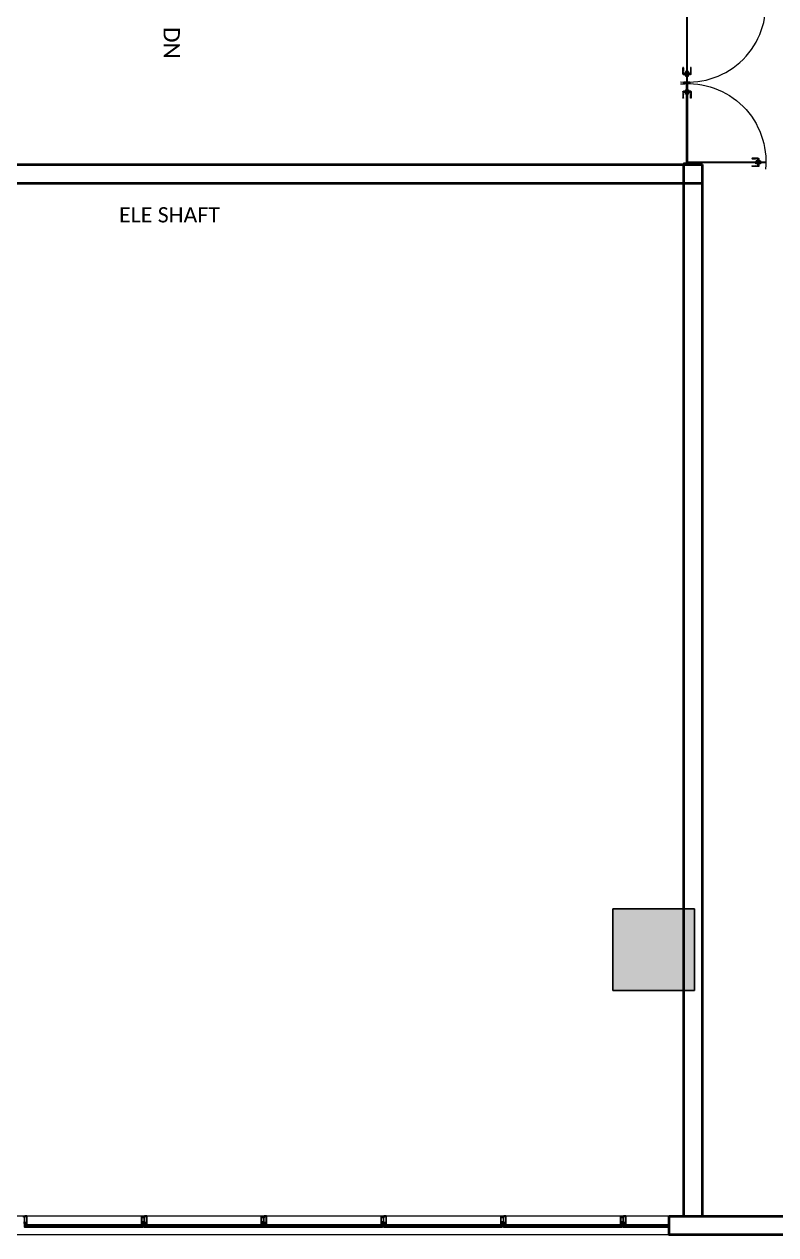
# Model space of a CAD drawing. Header units: metres. Extents: x -224 to -134.4, y 547 to 608.8.
# Drawn here: x -174.86 to -165.64, y 562.47 to 577.33 of the extents above; entities that cross this region are included whole.
import ezdxf

# ---------------------------------------------------------------- set-up
doc = ezdxf.new("R2010")
doc.units = ezdxf.units.M
doc.header["$MEASUREMENT"] = 0
doc.linetypes.add('CENTER', pattern=[50.8, 31.75, -6.35, 6.35, -6.35])
doc.linetypes.add('HIDDEN', pattern=[0.375, 0.25, -0.125])
for name, color, linetype, lineweight in [('06-11-2019 CRUX', 3, 'Continuous', 0), ('A - WALLS', 7, 'Continuous', 40), ('A-SELL', 8, 'Continuous', 0), ('CRUX- COLUMN', 6, 'Continuous', 25), ('LS - GLASS DOOR', 5, 'Continuous', 15)]:
    doc.layers.add(name, color=color, linetype=linetype, lineweight=lineweight)
for name, color, linetype in [('A - DOOR', 5, 'Continuous'), ('A -TEXT', 236, 'Continuous'), ('An Alum', 11, 'Continuous'), ('An Center Line', 1, 'CENTER'), ('An Extra', 8, 'Continuous'), ('An Glass', 5, 'Continuous'), ('GLASS', 142, 'Continuous')]:
    doc.layers.add(name, color=color, linetype=linetype)
doc.styles.get("Standard").update_dxf_attribs({"font": 'arial.ttf'})

# ---------------------------------------------------------------- blocks, each defined once
blk = doc.blocks.new('glass door')
at = {"layer": 'LS - GLASS DOOR'}
for p, q in [((-9508.54, -1712.56, 0), (-9508.54, -1715.51, 0)), ((-9508.27, -1712.29, 0), (-9507.37, -1712.29, 0)), ((-9507.31, -1712.26, 0), (-9508.24, -1712.26, 0)), ((-9507.67, -1712.84, 0), (-9507.31, -1712.84, 0)), ((-9507.63, -1712.78, 0), (-9507.37, -1712.78, 0)), ((-9507.28, -1712.14, 0), (-9507.28, -1712.95, 0)), ((-9507.28, -1712.81, 0), (-9507.28, -1712.29, 0)), ((-9507.19, -1712.1, 0), (-9507.23, -1712.1, 0)), ((-9507.23, -1713, 0), (-9507.19, -1713, 0)), ((-9507.19, -1711.57, 0), (-9507.19, -1713.61, 0)), ((-9507.19, -1713, 0), (-9507.19, -1712.1, 0)), ((-9506.71, -1711.5, 0), (-9507.11, -1711.5, 0)), ((-9507.11, -1713.69, 0), (-9506.71, -1713.69, 0)), ((-9506.21, -1708.84, 0), (-9506.71, -1708.84, 0)), ((-9506.71, -1708.84, 0), (-9506.71, -1747.84, 0)), ((-9506.71, -1713.69, 0), (-9506.71, -1711.5, 0)), ((-9506.21, -1747.84, 0), (-9506.21, -1708.84, 0)), ((-9506.21, -1713.69, 0), (-9506.21, -1711.5, 0)), ((-9506.21, -1711.5, 0), (-9505.8, -1711.5, 0)), ((-9505.8, -1713.69, 0), (-9506.21, -1713.69, 0)), ((-9505.73, -1711.57, 0), (-9505.73, -1713.61, 0)), ((-9505.73, -1713, 0), (-9505.73, -1712.1, 0)), ((-9505.73, -1712.1, 0), (-9505.68, -1712.1, 0)), ((-9505.68, -1713, 0), (-9505.73, -1713, 0)), ((-9505.64, -1712.14, 0), (-9505.64, -1712.95, 0)), ((-9505.64, -1712.81, 0), (-9505.64, -1712.29, 0)), ((-9505.61, -1712.26, 0), (-9504.68, -1712.26, 0)), ((-9505.24, -1712.84, 0), (-9505.61, -1712.84, 0)), ((-9504.65, -1712.29, 0), (-9505.55, -1712.29, 0)), ((-9505.28, -1712.78, 0), (-9505.55, -1712.78, 0)), ((-9504.38, -1712.56, 0), (-9504.38, -1715.51, 0)), ((-9508.15, -1715.51, 0), (-9508.15, -1713.96, 0)), ((-9504.77, -1715.51, 0), (-9504.77, -1713.96, 0)), ((-9467.71, -1747.34, 0), (-9506.71, -1747.34, 0)), ((-9506.71, -1747.84, 0), (-9467.71, -1747.84, 0)), ((-9471.78, -1745.51, 0), (-9474.73, -1745.51, 0)), ((-9474.73, -1745.9, 0), (-9473.18, -1745.9, 0)), ((-9474.73, -1749.28, 0), (-9473.18, -1749.28, 0)), ((-9472.91, -1746.94, 0), (-9472.91, -1747.34, 0)), ((-9472.91, -1747.34, 0), (-9470.72, -1747.34, 0)), ((-9472.91, -1747.84, 0), (-9470.72, -1747.84, 0)), ((-9472.91, -1748.25, 0), (-9472.91, -1747.84, 0)), ((-9470.79, -1746.86, 0), (-9472.83, -1746.86, 0)), ((-9470.79, -1748.32, 0), (-9472.83, -1748.32, 0)), ((-9472.22, -1746.82, 0), (-9472.22, -1746.86, 0)), ((-9472.22, -1746.86, 0), (-9471.32, -1746.86, 0)), ((-9472.22, -1748.32, 0), (-9471.32, -1748.32, 0)), ((-9472.22, -1748.37, 0), (-9472.22, -1748.32, 0)), ((-9471.36, -1746.77, 0), (-9472.17, -1746.77, 0)), ((-9471.36, -1748.41, 0), (-9472.17, -1748.41, 0)), ((-9472.06, -1746.38, 0), (-9472.06, -1746.74, 0)), ((-9472.06, -1748.81, 0), (-9472.06, -1748.44, 0)), ((-9472.03, -1746.77, 0), (-9471.51, -1746.77, 0)), ((-9472.03, -1748.41, 0), (-9471.51, -1748.41, 0)), ((-9472, -1746.42, 0), (-9472, -1746.68, 0)), ((-9472, -1748.77, 0), (-9472, -1748.5, 0)), ((-9471.51, -1745.78, 0), (-9471.51, -1746.68, 0)), ((-9471.51, -1749.4, 0), (-9471.51, -1748.5, 0)), ((-9471.48, -1746.74, 0), (-9471.48, -1745.81, 0)), ((-9471.48, -1748.44, 0), (-9471.48, -1749.37, 0)), ((-9471.32, -1746.86, 0), (-9471.32, -1746.82, 0)), ((-9471.32, -1748.32, 0), (-9471.32, -1748.37, 0)), ((-9470.72, -1747.34, 0), (-9470.72, -1746.94, 0)), ((-9470.72, -1747.84, 0), (-9470.72, -1748.25, 0)), ((-9471.78, -1749.67, 0), (-9474.73, -1749.67, 0))]:
    blk.add_line(p, q, dxfattribs=at)
at = {"layer": 'LS - GLASS DOOR', "elevation": 0}
for points in [[(-9506.71, -1746.2), (-9507.41, -1746.2), (-9507.41, -1749.2), (-9506.71, -1749.2)], [(-9467.71, -1746.2), (-9467.01, -1746.2), (-9467.01, -1749.2), (-9467.71, -1749.2)]]:
    blk.add_lwpolyline(points, close=True, dxfattribs=at)
at = {"layer": 'LS - GLASS DOOR'}
for centre, radius, start, end in [((-9505.96, -1747.09, 0), 38.25, 354.37373, 95.62627), ((-9508.24, -1712.56, 0), 0.3, 90, 180), ((-9508.27, -1712.56, 0), 0.27, 90, 180), ((-9507.63, -1713.46, 0), 0.681, 90, 216.73871), ((-9507.67, -1713.48, 0), 0.637, 90, 217.77824), ((-9508.3, -1713.96, 0), 0.15, 0, 37.77824), ((-9508.3, -1713.96, 0), 0.15, 360, 36.73871), ((-9507.37, -1712.38, 0), 0.09, 0, 90), ((-9507.37, -1712.69, 0), 0.09, 270, 0), ((-9507.31, -1712.29, 0), 0.03, 0, 90), ((-9507.31, -1712.81, 0), 0.03, 270, 360), ((-9507.23, -1712.14, 0), 0.045, 90, 180), ((-9507.23, -1712.95, 0), 0.045, 180, 270), ((-9507.11, -1711.57, 0), 0.075, 90, 180), ((-9507.11, -1713.61, 0), 0.075, 180, 270), ((-9505.8, -1711.57, 0), 0.075, 0, 90), ((-9505.8, -1713.61, 0), 0.075, 270, 0), ((-9505.68, -1712.14, 0), 0.045, 360, 90), ((-9505.68, -1712.95, 0), 0.045, 270, 0), ((-9505.61, -1712.29, 0), 0.03, 90, 180), ((-9505.55, -1712.38, 0), 0.09, 90, 180), ((-9505.55, -1712.69, 0), 0.09, 180, 270), ((-9505.61, -1712.81, 0), 0.03, 180, 270), ((-9505.28, -1713.46, 0), 0.681, 323.26129, 90), ((-9505.24, -1713.48, 0), 0.637, 322.22176, 90), ((-9504.62, -1713.96, 0), 0.15, 142.22176, 180), ((-9504.62, -1713.96, 0), 0.15, 143.26129, 180), ((-9504.68, -1712.56, 0), 0.3, 360, 90), ((-9504.65, -1712.56, 0), 0.27, 360, 90), ((-9508.34, -1715.51, 0), 0.195, 180, 0), ((-9504.57, -1715.51, 0), 0.195, 180, 360), ((-9474.73, -1745.71, 0), 0.195, 90, 270), ((-9474.73, -1749.48, 0), 0.195, 90, 270), ((-9473.18, -1745.75, 0), 0.15, 270, 307.77824), ((-9473.18, -1745.75, 0), 0.15, 270, 306.73871), ((-9473.18, -1749.43, 0), 0.15, 52.22176, 90), ((-9473.18, -1749.43, 0), 0.15, 53.26129, 90), ((-9472.7, -1746.38, 0), 0.637, 0, 127.77824), ((-9472.68, -1746.42, 0), 0.681, 0, 126.73871), ((-9472.68, -1748.77, 0), 0.681, 233.26129, 360), ((-9472.7, -1748.81, 0), 0.637, 232.22176, 360), ((-9472.83, -1746.94, 0), 0.075, 90, 180), ((-9472.83, -1748.25, 0), 0.075, 180, 270), ((-9472.17, -1746.82, 0), 0.045, 90, 180), ((-9472.17, -1748.37, 0), 0.045, 180, 270), ((-9472.03, -1746.74, 0), 0.03, 180, 270), ((-9472.03, -1748.44, 0), 0.03, 90, 180), ((-9471.91, -1746.68, 0), 0.09, 180, 270), ((-9471.91, -1748.5, 0), 0.09, 90, 180), ((-9471.78, -1745.81, 0), 0.3, 0, 90), ((-9471.78, -1745.78, 0), 0.27, 0, 90), ((-9471.78, -1749.37, 0), 0.3, 270, 360), ((-9471.78, -1749.4, 0), 0.27, 270, 360), ((-9471.6, -1746.68, 0), 0.09, 270, 0), ((-9471.6, -1748.5, 0), 0.09, 0, 90), ((-9471.51, -1746.74, 0), 0.03, 270, 0), ((-9471.51, -1748.44, 0), 0.03, 360, 90), ((-9471.36, -1746.82, 0), 0.045, 0, 90), ((-9471.36, -1748.37, 0), 0.045, 270, 360), ((-9470.79, -1746.94, 0), 0.075, 360, 90), ((-9470.79, -1748.25, 0), 0.075, 270, 0)]:
    blk.add_arc(centre, radius, start, end, dxfattribs=at)
blk = doc.blocks.new('A$C57D73779')
at = {"layer": 'CRUX- COLUMN'}
h = blk.add_hatch(color=129, dxfattribs=at)
h.dxf.hatch_style = 1
h.paths.add_polyline_path([(22.228, -26.071), (23.228, -26.071), (23.228, -25.071), (22.228, -25.071)])
blk.add_lwpolyline([(22.228, -26.071), (23.228, -26.071), (23.228, -25.071), (22.228, -25.071)], close=True, dxfattribs=at)
blk = doc.blocks.new('ffgffg')
at = {"color": 8}
for p, q in [((-193.951, 328.701), (-193.95, 328.701)), ((-193.95, 328.708), (-193.932, 328.708)), ((-193.932, 328.701), (-193.931, 328.701)), ((-192.481, 328.701), (-192.48, 328.701)), ((-192.48, 328.708), (-192.462, 328.708)), ((-192.462, 328.701), (-192.461, 328.701)), ((-191.012, 328.701), (-191.01, 328.701)), ((-191.01, 328.708), (-190.992, 328.708)), ((-190.992, 328.701), (-190.991, 328.701)), ((-189.542, 328.701), (-189.54, 328.701)), ((-189.54, 328.708), (-189.523, 328.708)), ((-189.523, 328.701), (-189.521, 328.701)), ((-188.072, 328.701), (-188.07, 328.701)), ((-188.07, 328.708), (-188.053, 328.708)), ((-188.053, 328.701), (-188.051, 328.701)), ((-186.602, 328.701), (-186.6, 328.701)), ((-186.6, 328.708), (-186.583, 328.708)), ((-186.583, 328.701), (-186.581, 328.701))]:
    blk.add_line(p, q, dxfattribs=at)
for points in [[(-193.931, 328.701), (-193.931, 328.71), (-193.951, 328.71), (-193.951, 328.701)], [(-193.932, 328.701), (-193.932, 328.709), (-193.95, 328.709), (-193.95, 328.701)], [(-192.461, 328.701), (-192.461, 328.71), (-192.481, 328.71), (-192.481, 328.701)], [(-192.462, 328.701), (-192.462, 328.709), (-192.48, 328.709), (-192.48, 328.701)], [(-190.991, 328.701), (-190.991, 328.71), (-191.012, 328.71), (-191.012, 328.701)], [(-190.992, 328.701), (-190.993, 328.709), (-191.01, 328.709), (-191.01, 328.701)], [(-189.521, 328.701), (-189.521, 328.71), (-189.542, 328.71), (-189.542, 328.701)], [(-189.523, 328.701), (-189.523, 328.709), (-189.54, 328.709), (-189.54, 328.701)], [(-188.051, 328.701), (-188.051, 328.71), (-188.072, 328.71), (-188.072, 328.701)], [(-188.053, 328.701), (-188.053, 328.709), (-188.07, 328.709), (-188.07, 328.701)], [(-186.581, 328.701), (-186.581, 328.71), (-186.602, 328.71), (-186.602, 328.701)], [(-186.583, 328.701), (-186.583, 328.709), (-186.6, 328.709), (-186.6, 328.701)]]:
    blk.add_lwpolyline(points, dxfattribs=at)
at = {"layer": 'An Alum', "color": 8, "linetype": 'HIDDEN', "ltscale": 25}
for p, q in [((-193.922, 328.609), (-194.488, 328.609)), ((-193.922, 328.606), (-194.488, 328.606)), ((-193.891, 328.609), (-193.187, 328.609)), ((-193.891, 328.606), (-193.187, 328.606)), ((-192.452, 328.609), (-193.187, 328.609)), ((-192.452, 328.606), (-193.187, 328.606)), ((-192.421, 328.609), (-191.717, 328.609)), ((-192.421, 328.606), (-191.717, 328.606)), ((-190.982, 328.609), (-191.717, 328.609)), ((-190.982, 328.606), (-191.717, 328.606)), ((-190.951, 328.609), (-190.247, 328.609)), ((-190.951, 328.606), (-190.247, 328.606)), ((-189.512, 328.609), (-190.247, 328.609)), ((-189.512, 328.606), (-190.247, 328.606)), ((-189.481, 328.609), (-188.777, 328.609)), ((-189.481, 328.606), (-188.777, 328.606)), ((-188.043, 328.609), (-188.777, 328.609)), ((-188.043, 328.606), (-188.777, 328.606)), ((-188.011, 328.609), (-187.308, 328.609)), ((-188.011, 328.606), (-187.308, 328.606)), ((-186.573, 328.609), (-187.308, 328.609)), ((-186.573, 328.606), (-187.308, 328.606))]:
    blk.add_line(p, q, dxfattribs=at)
at = {"layer": 'An Alum', "color": 8, "ltscale": 25}
for p, q in [((-193.922, 328.607), (-194.488, 328.607)), ((-193.891, 328.607), (-193.187, 328.607)), ((-192.452, 328.607), (-193.187, 328.607)), ((-192.421, 328.607), (-191.717, 328.607)), ((-190.982, 328.607), (-191.717, 328.607)), ((-190.951, 328.607), (-190.247, 328.607)), ((-189.512, 328.607), (-190.247, 328.607)), ((-189.481, 328.607), (-188.777, 328.607)), ((-188.043, 328.607), (-188.777, 328.607)), ((-188.011, 328.607), (-187.308, 328.607)), ((-186.573, 328.607), (-187.308, 328.607))]:
    blk.add_line(p, q, dxfattribs=at)
at = {"layer": 'An Alum', "color": 8}
for points in [[(-193.934, 328.61), (-193.934, 328.614), (-193.929, 328.614, -0.414214), (-193.929, 328.614), (-193.929, 328.612, -0.414214), (-193.929, 328.612), (-193.93, 328.612, -0.414214), (-193.93, 328.612), (-193.93, 328.613), (-193.932, 328.613, 0.414214), (-193.933, 328.613), (-193.933, 328.609, 0.414214), (-193.932, 328.609), (-193.93, 328.609), (-193.93, 328.61, -0.414214), (-193.93, 328.61), (-193.929, 328.61, -0.414214), (-193.929, 328.609), (-193.929, 328.58), (-193.93, 328.58), (-193.93, 328.607), (-193.93, 328.607), (-193.953, 328.607), (-193.953, 328.607, -1), (-193.954, 328.607), (-193.954, 328.715, -0.414214), (-193.953, 328.715), (-193.928, 328.715, -0.414214), (-193.927, 328.715), (-193.927, 328.709, 0.414214), (-193.926, 328.708), (-193.904, 328.708, -0.414214), (-193.902, 328.706), (-193.902, 328.704, -0.414214), (-193.902, 328.704), (-193.905, 328.704, -0.414214), (-193.905, 328.704), (-193.905, 328.705, -0.483507), (-193.905, 328.705), (-193.904, 328.705, 0.487733), (-193.903, 328.705), (-193.903, 328.706), (-193.91, 328.706), (-193.91, 328.705, 0.487733), (-193.909, 328.705), (-193.908, 328.705, -0.483507), (-193.908, 328.705), (-193.908, 328.704, -0.414214), (-193.908, 328.704), (-193.911, 328.704, -0.414214), (-193.911, 328.704), (-193.911, 328.706, 0.414214), (-193.912, 328.706), (-193.929, 328.706, -0.414214), (-193.93, 328.707), (-193.93, 328.709, 0.414214), (-193.931, 328.71), (-193.951, 328.71, 0.414214), (-193.952, 328.71), (-193.952, 328.688), (-193.952, 328.688), (-193.952, 328.687), (-193.952, 328.652), (-193.952, 328.652), (-193.952, 328.651), (-193.952, 328.638, 0.414214), (-193.951, 328.637), (-193.943, 328.637), (-193.943, 328.636), (-193.911, 328.636), (-193.911, 328.639, -0.414214), (-193.911, 328.639), (-193.908, 328.639, -0.414214), (-193.908, 328.639), (-193.908, 328.638, -0.4835), (-193.908, 328.638), (-193.909, 328.638, 0.485622), (-193.91, 328.638), (-193.91, 328.636), (-193.903, 328.636), (-193.903, 328.638, 0.487733), (-193.904, 328.638), (-193.905, 328.638, -0.4835), (-193.905, 328.638), (-193.905, 328.639, -0.414214), (-193.905, 328.639), (-193.903, 328.639, -0.414214), (-193.902, 328.638), (-193.902, 328.632, -0.414214), (-193.903, 328.631), (-193.905, 328.631, -0.414214), (-193.905, 328.632), (-193.905, 328.632, -0.4835), (-193.905, 328.633), (-193.904, 328.632, 0.487733), (-193.903, 328.633), (-193.903, 328.634), (-193.91, 328.634), (-193.91, 328.633, 0.485614), (-193.909, 328.632), (-193.908, 328.633, -0.4835), (-193.908, 328.632), (-193.908, 328.632, -0.414214), (-193.908, 328.631), (-193.911, 328.631, -0.414214), (-193.911, 328.632), (-193.911, 328.634), (-193.951, 328.634, 0.414214), (-193.952, 328.634), (-193.952, 328.62), (-193.952, 328.62), (-193.952, 328.619), (-193.952, 328.61), (-193.934, 328.61)], [(-192.464, 328.61), (-192.464, 328.614), (-192.46, 328.614, -0.414214), (-192.459, 328.614), (-192.459, 328.612, -0.414214), (-192.46, 328.612), (-192.46, 328.612, -0.414214), (-192.46, 328.612), (-192.46, 328.613), (-192.462, 328.613, 0.414214), (-192.463, 328.613), (-192.463, 328.609, 0.414214), (-192.462, 328.609), (-192.46, 328.609), (-192.46, 328.61, -0.414214), (-192.46, 328.61), (-192.46, 328.61, -0.414214), (-192.459, 328.609), (-192.459, 328.58), (-192.46, 328.58), (-192.46, 328.607), (-192.46, 328.607), (-192.483, 328.607), (-192.483, 328.607, -1), (-192.484, 328.607), (-192.484, 328.715, -0.414214), (-192.483, 328.715), (-192.458, 328.715, -0.414214), (-192.457, 328.715), (-192.457, 328.709, 0.414214), (-192.456, 328.708), (-192.434, 328.708, -0.414214), (-192.432, 328.706), (-192.432, 328.704, -0.414214), (-192.432, 328.704), (-192.435, 328.704, -0.414214), (-192.435, 328.704), (-192.435, 328.705, -0.483507), (-192.435, 328.705), (-192.434, 328.705, 0.487733), (-192.433, 328.705), (-192.433, 328.706), (-192.44, 328.706), (-192.44, 328.705, 0.487733), (-192.439, 328.705), (-192.438, 328.705, -0.483507), (-192.438, 328.705), (-192.438, 328.704, -0.414214), (-192.438, 328.704), (-192.441, 328.704, -0.414214), (-192.441, 328.704), (-192.441, 328.706, 0.414214), (-192.442, 328.706), (-192.46, 328.706, -0.414214), (-192.46, 328.707), (-192.46, 328.709, 0.414214), (-192.461, 328.71), (-192.481, 328.71, 0.414214), (-192.482, 328.71), (-192.482, 328.688), (-192.482, 328.688), (-192.482, 328.687), (-192.482, 328.652), (-192.482, 328.652), (-192.482, 328.651), (-192.482, 328.638, 0.414214), (-192.481, 328.637), (-192.474, 328.637), (-192.473, 328.636), (-192.441, 328.636), (-192.441, 328.639, -0.414214), (-192.441, 328.639), (-192.438, 328.639, -0.414214), (-192.438, 328.639), (-192.438, 328.638, -0.4835), (-192.438, 328.638), (-192.439, 328.638, 0.485622), (-192.44, 328.638), (-192.44, 328.636), (-192.433, 328.636), (-192.433, 328.638, 0.487733), (-192.434, 328.638), (-192.435, 328.638, -0.4835), (-192.435, 328.638), (-192.435, 328.639, -0.414214), (-192.435, 328.639), (-192.433, 328.639, -0.414214), (-192.432, 328.638), (-192.432, 328.632, -0.414214), (-192.433, 328.631), (-192.435, 328.631, -0.414214), (-192.435, 328.632), (-192.435, 328.632, -0.4835), (-192.435, 328.633), (-192.434, 328.632, 0.487733), (-192.433, 328.633), (-192.433, 328.634), (-192.44, 328.634), (-192.44, 328.633, 0.485614), (-192.439, 328.632), (-192.438, 328.633, -0.4835), (-192.438, 328.632), (-192.438, 328.632, -0.414214), (-192.438, 328.631), (-192.441, 328.631, -0.414214), (-192.441, 328.632), (-192.441, 328.634), (-192.481, 328.634, 0.414214), (-192.482, 328.634), (-192.482, 328.62), (-192.482, 328.62), (-192.482, 328.619), (-192.482, 328.61), (-192.464, 328.61)], [(-190.994, 328.61), (-190.994, 328.614), (-190.99, 328.614, -0.414214), (-190.989, 328.614), (-190.989, 328.612, -0.414214), (-190.99, 328.612), (-190.99, 328.612, -0.414214), (-190.991, 328.612), (-190.991, 328.613), (-190.992, 328.613, 0.414214), (-190.993, 328.613), (-190.993, 328.609, 0.414214), (-190.992, 328.609), (-190.991, 328.609), (-190.991, 328.61, -0.414214), (-190.99, 328.61), (-190.99, 328.61, -0.414214), (-190.989, 328.609), (-190.989, 328.58), (-190.99, 328.58), (-190.991, 328.607), (-190.991, 328.607), (-191.013, 328.607), (-191.013, 328.607, -1), (-191.014, 328.607), (-191.014, 328.715, -0.414214), (-191.013, 328.715), (-190.988, 328.715, -0.414214), (-190.987, 328.715), (-190.987, 328.709, 0.414214), (-190.986, 328.708), (-190.964, 328.708, -0.414214), (-190.962, 328.706), (-190.962, 328.704, -0.414214), (-190.963, 328.704), (-190.965, 328.704, -0.414214), (-190.965, 328.704), (-190.965, 328.705, -0.483507), (-190.965, 328.705), (-190.964, 328.705, 0.487733), (-190.963, 328.705), (-190.963, 328.706), (-190.97, 328.706), (-190.97, 328.705, 0.487733), (-190.97, 328.705), (-190.968, 328.705, -0.483507), (-190.968, 328.705), (-190.968, 328.704, -0.414214), (-190.968, 328.704), (-190.971, 328.704, -0.414214), (-190.972, 328.704), (-190.972, 328.706, 0.414214), (-190.972, 328.706), (-190.99, 328.706, -0.414214), (-190.991, 328.707), (-190.991, 328.709, 0.414214), (-190.991, 328.71), (-191.011, 328.71, 0.414214), (-191.012, 328.71), (-191.012, 328.688), (-191.012, 328.688), (-191.012, 328.687), (-191.012, 328.652), (-191.012, 328.652), (-191.012, 328.651), (-191.012, 328.638, 0.414214), (-191.011, 328.637), (-191.004, 328.637), (-191.003, 328.636), (-190.971, 328.636), (-190.971, 328.639, -0.414214), (-190.971, 328.639), (-190.968, 328.639, -0.414214), (-190.968, 328.639), (-190.968, 328.638, -0.4835), (-190.968, 328.638), (-190.97, 328.638, 0.485622), (-190.97, 328.638), (-190.97, 328.636), (-190.963, 328.636), (-190.963, 328.638, 0.487733), (-190.964, 328.638), (-190.965, 328.638, -0.4835), (-190.965, 328.638), (-190.965, 328.639, -0.414214), (-190.965, 328.639), (-190.963, 328.639, -0.414214), (-190.962, 328.638), (-190.962, 328.632, -0.414214), (-190.963, 328.631), (-190.965, 328.631, -0.414214), (-190.965, 328.632), (-190.965, 328.632, -0.4835), (-190.965, 328.633), (-190.964, 328.632, 0.487733), (-190.963, 328.633), (-190.963, 328.634), (-190.97, 328.634), (-190.97, 328.633, 0.485614), (-190.97, 328.632), (-190.968, 328.633, -0.4835), (-190.968, 328.632), (-190.968, 328.632, -0.414214), (-190.968, 328.631), (-190.971, 328.631, -0.414214), (-190.971, 328.632), (-190.971, 328.634), (-191.011, 328.634, 0.414214), (-191.012, 328.634), (-191.012, 328.62), (-191.012, 328.62), (-191.012, 328.619), (-191.012, 328.61), (-190.994, 328.61)], [(-189.524, 328.61), (-189.524, 328.614), (-189.52, 328.614, -0.414214), (-189.519, 328.614), (-189.519, 328.612, -0.414214), (-189.52, 328.612), (-189.52, 328.612, -0.414214), (-189.521, 328.612), (-189.521, 328.613), (-189.522, 328.613, 0.414214), (-189.523, 328.613), (-189.523, 328.609, 0.414214), (-189.522, 328.609), (-189.521, 328.609), (-189.521, 328.61, -0.414214), (-189.52, 328.61), (-189.52, 328.61, -0.414214), (-189.519, 328.609), (-189.519, 328.58), (-189.52, 328.58), (-189.521, 328.607), (-189.521, 328.607), (-189.543, 328.607), (-189.543, 328.607, -1), (-189.544, 328.607), (-189.544, 328.715, -0.414214), (-189.543, 328.715), (-189.518, 328.715, -0.414214), (-189.517, 328.715), (-189.517, 328.709, 0.414214), (-189.516, 328.708), (-189.494, 328.708, -0.414214), (-189.492, 328.706), (-189.492, 328.704, -0.414214), (-189.493, 328.704), (-189.495, 328.704, -0.414214), (-189.495, 328.704), (-189.495, 328.705, -0.483507), (-189.495, 328.705), (-189.494, 328.705, 0.487733), (-189.494, 328.705), (-189.494, 328.706), (-189.5, 328.706), (-189.5, 328.705, 0.487733), (-189.5, 328.705), (-189.498, 328.705, -0.483507), (-189.498, 328.705), (-189.498, 328.704, -0.414214), (-189.498, 328.704), (-189.501, 328.704, -0.414214), (-189.502, 328.704), (-189.502, 328.706, 0.414214), (-189.502, 328.706), (-189.52, 328.706, -0.414214), (-189.521, 328.707), (-189.521, 328.709, 0.414214), (-189.521, 328.71), (-189.541, 328.71, 0.414214), (-189.542, 328.71), (-189.542, 328.688), (-189.542, 328.688), (-189.542, 328.687), (-189.542, 328.652), (-189.542, 328.652), (-189.542, 328.651), (-189.542, 328.638, 0.414214), (-189.541, 328.637), (-189.534, 328.637), (-189.533, 328.636), (-189.501, 328.636), (-189.501, 328.639, -0.414214), (-189.501, 328.639), (-189.498, 328.639, -0.414214), (-189.498, 328.639), (-189.498, 328.638, -0.4835), (-189.498, 328.638), (-189.5, 328.638, 0.485622), (-189.5, 328.638), (-189.5, 328.636), (-189.494, 328.636), (-189.494, 328.638, 0.487733), (-189.494, 328.638), (-189.495, 328.638, -0.4835), (-189.495, 328.638), (-189.495, 328.639, -0.414214), (-189.495, 328.639), (-189.493, 328.639, -0.414214), (-189.492, 328.638), (-189.492, 328.632, -0.414214), (-189.493, 328.631), (-189.495, 328.631, -0.414214), (-189.495, 328.632), (-189.495, 328.632, -0.4835), (-189.495, 328.633), (-189.494, 328.632, 0.487733), (-189.494, 328.633), (-189.494, 328.634), (-189.5, 328.634), (-189.5, 328.633, 0.485614), (-189.5, 328.632), (-189.498, 328.633, -0.4835), (-189.498, 328.632), (-189.498, 328.632, -0.414214), (-189.498, 328.631), (-189.501, 328.631, -0.414214), (-189.501, 328.632), (-189.501, 328.634), (-189.541, 328.634, 0.414214), (-189.542, 328.634), (-189.542, 328.62), (-189.542, 328.62), (-189.542, 328.619), (-189.542, 328.61), (-189.524, 328.61)], [(-188.054, 328.61), (-188.054, 328.614), (-188.05, 328.614, -0.414214), (-188.049, 328.614), (-188.049, 328.612, -0.414214), (-188.05, 328.612), (-188.05, 328.612, -0.414214), (-188.051, 328.612), (-188.051, 328.613), (-188.053, 328.613, 0.414214), (-188.053, 328.613), (-188.053, 328.609, 0.414214), (-188.053, 328.609), (-188.051, 328.609), (-188.051, 328.61, -0.414214), (-188.05, 328.61), (-188.05, 328.61, -0.414214), (-188.049, 328.609), (-188.049, 328.58), (-188.05, 328.58), (-188.051, 328.607), (-188.051, 328.607), (-188.073, 328.607), (-188.073, 328.607, -1), (-188.074, 328.607), (-188.074, 328.715, -0.414214), (-188.073, 328.715), (-188.048, 328.715, -0.414214), (-188.047, 328.715), (-188.047, 328.709, 0.414214), (-188.046, 328.708), (-188.024, 328.708, -0.414214), (-188.022, 328.706), (-188.022, 328.704, -0.414214), (-188.023, 328.704), (-188.025, 328.704, -0.414214), (-188.025, 328.704), (-188.025, 328.705, -0.483507), (-188.025, 328.705), (-188.024, 328.705, 0.487733), (-188.024, 328.705), (-188.024, 328.706), (-188.03, 328.706), (-188.03, 328.705, 0.487733), (-188.03, 328.705), (-188.028, 328.705, -0.483507), (-188.028, 328.705), (-188.028, 328.704, -0.414214), (-188.029, 328.704), (-188.031, 328.704, -0.414214), (-188.032, 328.704), (-188.032, 328.706, 0.414214), (-188.032, 328.706), (-188.05, 328.706, -0.414214), (-188.051, 328.707), (-188.051, 328.709, 0.414214), (-188.052, 328.71), (-188.071, 328.71, 0.414214), (-188.072, 328.71), (-188.072, 328.688), (-188.073, 328.688), (-188.072, 328.687), (-188.072, 328.652), (-188.073, 328.652), (-188.072, 328.651), (-188.072, 328.638, 0.414214), (-188.071, 328.637), (-188.064, 328.637), (-188.063, 328.636), (-188.031, 328.636), (-188.031, 328.639, -0.414214), (-188.031, 328.639), (-188.029, 328.639, -0.414214), (-188.028, 328.639), (-188.028, 328.638, -0.4835), (-188.028, 328.638), (-188.03, 328.638, 0.485622), (-188.03, 328.638), (-188.03, 328.636), (-188.024, 328.636), (-188.024, 328.638, 0.487733), (-188.024, 328.638), (-188.025, 328.638, -0.4835), (-188.025, 328.638), (-188.025, 328.639, -0.414214), (-188.025, 328.639), (-188.023, 328.639, -0.414214), (-188.022, 328.638), (-188.022, 328.632, -0.414214), (-188.023, 328.631), (-188.025, 328.631, -0.414214), (-188.025, 328.632), (-188.025, 328.632, -0.4835), (-188.025, 328.633), (-188.024, 328.632, 0.487733), (-188.024, 328.633), (-188.024, 328.634), (-188.03, 328.634), (-188.03, 328.633, 0.485614), (-188.03, 328.632), (-188.028, 328.633, -0.4835), (-188.028, 328.632), (-188.028, 328.632, -0.414214), (-188.029, 328.631), (-188.031, 328.631, -0.414214), (-188.031, 328.632), (-188.031, 328.634), (-188.071, 328.634, 0.414214), (-188.072, 328.634), (-188.072, 328.62), (-188.073, 328.62), (-188.072, 328.619), (-188.072, 328.61), (-188.054, 328.61)], [(-186.584, 328.61), (-186.584, 328.614), (-186.58, 328.614, -0.414214), (-186.579, 328.614), (-186.579, 328.612, -0.414214), (-186.58, 328.612), (-186.581, 328.612, -0.414214), (-186.581, 328.612), (-186.581, 328.613), (-186.583, 328.613, 0.414214), (-186.583, 328.613), (-186.583, 328.609, 0.414214), (-186.583, 328.609), (-186.581, 328.609), (-186.581, 328.61, -0.414214), (-186.581, 328.61), (-186.58, 328.61, -0.414214), (-186.579, 328.609), (-186.579, 328.58), (-186.58, 328.58), (-186.581, 328.607), (-186.581, 328.607), (-186.603, 328.607), (-186.603, 328.607, -1), (-186.604, 328.607), (-186.604, 328.715, -0.414214), (-186.603, 328.715), (-186.578, 328.715, -0.414214), (-186.577, 328.715), (-186.577, 328.709, 0.414214), (-186.576, 328.708), (-186.554, 328.708, -0.414214)], [(-186.562, 328.706), (-186.58, 328.706, -0.414214), (-186.581, 328.707), (-186.581, 328.709, 0.414214), (-186.582, 328.71), (-186.601, 328.71, 0.414214), (-186.602, 328.71), (-186.602, 328.688), (-186.603, 328.688), (-186.602, 328.687), (-186.602, 328.652), (-186.603, 328.652), (-186.602, 328.651), (-186.602, 328.638, 0.414214), (-186.601, 328.637), (-186.594, 328.637), (-186.593, 328.636), (-186.561, 328.636)], [(-186.561, 328.634), (-186.601, 328.634, 0.414214), (-186.602, 328.634), (-186.602, 328.62), (-186.603, 328.62), (-186.602, 328.619), (-186.602, 328.61), (-186.584, 328.61)]]:
    blk.add_lwpolyline(points, format="xyb", dxfattribs=at)
for points in [[(-193.892, 328.607), (-193.892, 328.607, 1), (-193.891, 328.607), (-193.891, 328.715, 0.414214), (-193.892, 328.715), (-193.917, 328.715, 0.414214), (-193.918, 328.715), (-193.918, 328.711, 0.414214), (-193.917, 328.711), (-193.915, 328.711, 0.414214), (-193.915, 328.711), (-193.915, 328.712, 0.483507), (-193.915, 328.712), (-193.916, 328.711, -0.003419), (-193.916, 328.711), (-193.916, 328.711), (-193.916, 328.713), (-193.91, 328.713), (-193.91, 328.712, -0.487733), (-193.91, 328.711), (-193.912, 328.712, 0.483507), (-193.912, 328.712), (-193.912, 328.711, 0.414214), (-193.911, 328.711), (-193.909, 328.711, 0.414214), (-193.908, 328.711), (-193.908, 328.713, -0.414214), (-193.908, 328.713), (-193.893, 328.713, -0.414214), (-193.893, 328.713), (-193.893, 328.702, -0.414214), (-193.893, 328.702), (-193.915, 328.702, 0.065543), (-193.915, 328.701), (-193.917, 328.701, 1), (-193.916, 328.699), (-193.915, 328.699, -0.065543), (-193.915, 328.699), (-193.893, 328.699, -0.414214), (-193.893, 328.699), (-193.893, 328.688), (-193.892, 328.688), (-193.893, 328.687), (-193.893, 328.652), (-193.892, 328.652), (-193.893, 328.651), (-193.893, 328.644, -0.414214), (-193.893, 328.644), (-193.915, 328.644, -0.065543), (-193.915, 328.644), (-193.916, 328.644, 1), (-193.917, 328.642), (-193.915, 328.641, 0.065543), (-193.915, 328.641), (-193.893, 328.641, -0.414214), (-193.893, 328.641), (-193.893, 328.63, -0.414214), (-193.893, 328.629), (-193.915, 328.629, 0.065543), (-193.915, 328.629), (-193.917, 328.629, 1), (-193.916, 328.627), (-193.915, 328.627, -0.065543), (-193.915, 328.627), (-193.893, 328.627, -0.414214), (-193.893, 328.626), (-193.893, 328.62), (-193.892, 328.62), (-193.893, 328.619), (-193.893, 328.61), (-193.911, 328.61), (-193.911, 328.614), (-193.915, 328.614, 0.414214), (-193.915, 328.614), (-193.915, 328.612, 0.414214), (-193.915, 328.612), (-193.914, 328.612, 0.414214), (-193.914, 328.612), (-193.914, 328.613), (-193.912, 328.613, -0.414214), (-193.912, 328.613), (-193.912, 328.609, -0.414214), (-193.912, 328.609), (-193.914, 328.609), (-193.914, 328.61, 0.414214), (-193.914, 328.61), (-193.915, 328.61, 0.414214), (-193.915, 328.609), (-193.915, 328.58), (-193.915, 328.58), (-193.914, 328.607), (-193.911, 328.607)], [(-192.422, 328.607), (-192.422, 328.607, 1), (-192.421, 328.607), (-192.421, 328.715, 0.414214), (-192.422, 328.715), (-192.447, 328.715, 0.414214), (-192.448, 328.715), (-192.448, 328.711, 0.414214), (-192.447, 328.711), (-192.445, 328.711, 0.414214), (-192.445, 328.711), (-192.445, 328.712, 0.483507), (-192.445, 328.712), (-192.446, 328.711, -0.003419), (-192.446, 328.711), (-192.446, 328.711), (-192.446, 328.713), (-192.44, 328.713), (-192.44, 328.712, -0.487733), (-192.44, 328.711), (-192.442, 328.712, 0.483507), (-192.442, 328.712), (-192.442, 328.711, 0.414214), (-192.441, 328.711), (-192.439, 328.711, 0.414214), (-192.438, 328.711), (-192.438, 328.713, -0.414214), (-192.438, 328.713), (-192.423, 328.713, -0.414214), (-192.423, 328.713), (-192.423, 328.702, -0.414214), (-192.423, 328.702), (-192.445, 328.702, 0.065543), (-192.446, 328.701), (-192.447, 328.701, 1), (-192.446, 328.699), (-192.445, 328.699, -0.065543), (-192.445, 328.699), (-192.423, 328.699, -0.414214), (-192.423, 328.699), (-192.423, 328.688), (-192.422, 328.688), (-192.423, 328.687), (-192.423, 328.652), (-192.422, 328.652), (-192.423, 328.651), (-192.423, 328.644, -0.414214), (-192.423, 328.644), (-192.445, 328.644, -0.065543), (-192.445, 328.644), (-192.446, 328.644, 1), (-192.447, 328.642), (-192.446, 328.641, 0.065543), (-192.445, 328.641), (-192.423, 328.641, -0.414214), (-192.423, 328.641), (-192.423, 328.63, -0.414214), (-192.423, 328.629), (-192.445, 328.629, 0.065543), (-192.446, 328.629), (-192.447, 328.629, 1), (-192.446, 328.627), (-192.445, 328.627, -0.065543), (-192.445, 328.627), (-192.423, 328.627, -0.414214), (-192.423, 328.626), (-192.423, 328.62), (-192.422, 328.62), (-192.423, 328.619), (-192.423, 328.61), (-192.441, 328.61), (-192.441, 328.614), (-192.445, 328.614, 0.414214), (-192.446, 328.614), (-192.446, 328.612, 0.414214), (-192.445, 328.612), (-192.444, 328.612, 0.414214), (-192.444, 328.612), (-192.444, 328.613), (-192.442, 328.613, -0.414214), (-192.442, 328.613), (-192.442, 328.609, -0.414214), (-192.442, 328.609), (-192.444, 328.609), (-192.444, 328.61, 0.414214), (-192.444, 328.61), (-192.445, 328.61, 0.414214), (-192.446, 328.609), (-192.446, 328.58), (-192.445, 328.58), (-192.444, 328.607), (-192.441, 328.607)], [(-190.952, 328.607), (-190.952, 328.607, 1), (-190.951, 328.607), (-190.951, 328.715, 0.414214), (-190.952, 328.715), (-190.977, 328.715, 0.414214), (-190.978, 328.715), (-190.978, 328.711, 0.414214), (-190.977, 328.711), (-190.975, 328.711, 0.414214), (-190.975, 328.711), (-190.975, 328.712, 0.483507), (-190.975, 328.712), (-190.976, 328.711, -0.003419), (-190.976, 328.711), (-190.977, 328.711), (-190.977, 328.713), (-190.97, 328.713), (-190.97, 328.712, -0.487733), (-190.97, 328.711), (-190.972, 328.712, 0.483507), (-190.972, 328.712), (-190.972, 328.711, 0.414214), (-190.972, 328.711), (-190.969, 328.711, 0.414214), (-190.968, 328.711), (-190.968, 328.713, -0.414214), (-190.968, 328.713), (-190.954, 328.713, -0.414214), (-190.953, 328.713), (-190.953, 328.702, -0.414214), (-190.954, 328.702), (-190.975, 328.702, 0.065543), (-190.976, 328.701), (-190.977, 328.701, 1), (-190.976, 328.699), (-190.975, 328.699, -0.065543), (-190.975, 328.699), (-190.954, 328.699, -0.414214), (-190.953, 328.699), (-190.953, 328.688), (-190.952, 328.688), (-190.953, 328.687), (-190.953, 328.652), (-190.952, 328.652), (-190.953, 328.651), (-190.953, 328.644, -0.414214), (-190.954, 328.644), (-190.975, 328.644, -0.065543), (-190.975, 328.644), (-190.976, 328.644, 1), (-190.977, 328.642), (-190.976, 328.641, 0.065543), (-190.975, 328.641), (-190.954, 328.641, -0.414214), (-190.953, 328.641), (-190.953, 328.63, -0.414214), (-190.954, 328.629), (-190.975, 328.629, 0.065543), (-190.976, 328.629), (-190.977, 328.629, 1), (-190.976, 328.627), (-190.975, 328.627, -0.065543), (-190.975, 328.627), (-190.954, 328.627, -0.414214), (-190.953, 328.626), (-190.953, 328.62), (-190.952, 328.62), (-190.953, 328.619), (-190.953, 328.61), (-190.971, 328.61), (-190.971, 328.614), (-190.975, 328.614, 0.414214), (-190.976, 328.614), (-190.976, 328.612, 0.414214), (-190.975, 328.612), (-190.974, 328.612, 0.414214), (-190.974, 328.612), (-190.974, 328.613), (-190.972, 328.613, -0.414214), (-190.972, 328.613), (-190.972, 328.609, -0.414214), (-190.972, 328.609), (-190.974, 328.609), (-190.974, 328.61, 0.414214), (-190.974, 328.61), (-190.975, 328.61, 0.414214), (-190.976, 328.609), (-190.976, 328.58), (-190.975, 328.58), (-190.974, 328.607), (-190.971, 328.607)], [(-189.482, 328.607), (-189.482, 328.607, 1), (-189.481, 328.607), (-189.481, 328.715, 0.414214), (-189.482, 328.715), (-189.507, 328.715, 0.414214), (-189.508, 328.715), (-189.508, 328.711, 0.414214), (-189.508, 328.711), (-189.505, 328.711, 0.414214), (-189.505, 328.711), (-189.505, 328.712, 0.483507), (-189.505, 328.712), (-189.506, 328.711, -0.003419), (-189.506, 328.711), (-189.507, 328.711), (-189.507, 328.713), (-189.5, 328.713), (-189.5, 328.712, -0.487733), (-189.501, 328.711), (-189.502, 328.712, 0.483507), (-189.502, 328.712), (-189.502, 328.711, 0.414214), (-189.502, 328.711), (-189.499, 328.711, 0.414214), (-189.498, 328.711), (-189.498, 328.713, -0.414214), (-189.498, 328.713), (-189.484, 328.713, -0.414214), (-189.483, 328.713), (-189.483, 328.702, -0.414214), (-189.484, 328.702), (-189.505, 328.702, 0.065543), (-189.506, 328.701), (-189.507, 328.701, 1), (-189.507, 328.699), (-189.505, 328.699, -0.065543), (-189.505, 328.699), (-189.484, 328.699, -0.414214), (-189.483, 328.699), (-189.483, 328.688), (-189.482, 328.688), (-189.483, 328.687), (-189.483, 328.652), (-189.482, 328.652), (-189.483, 328.651), (-189.483, 328.644, -0.414214), (-189.484, 328.644), (-189.505, 328.644, -0.065543), (-189.505, 328.644), (-189.507, 328.644, 1), (-189.507, 328.642), (-189.506, 328.641, 0.065543), (-189.505, 328.641), (-189.484, 328.641, -0.414214), (-189.483, 328.641), (-189.483, 328.63, -0.414214), (-189.484, 328.629), (-189.505, 328.629, 0.065543), (-189.506, 328.629), (-189.507, 328.629, 1), (-189.507, 328.627), (-189.505, 328.627, -0.065543), (-189.505, 328.627), (-189.484, 328.627, -0.414214), (-189.483, 328.626), (-189.483, 328.62), (-189.482, 328.62), (-189.483, 328.619), (-189.483, 328.61), (-189.501, 328.61), (-189.501, 328.614), (-189.505, 328.614, 0.414214), (-189.506, 328.614), (-189.506, 328.612, 0.414214), (-189.505, 328.612), (-189.505, 328.612, 0.414214), (-189.504, 328.612), (-189.504, 328.613), (-189.502, 328.613, -0.414214), (-189.502, 328.613), (-189.502, 328.609, -0.414214), (-189.502, 328.609), (-189.504, 328.609), (-189.504, 328.61, 0.414214), (-189.505, 328.61), (-189.505, 328.61, 0.414214), (-189.506, 328.609), (-189.506, 328.58), (-189.505, 328.58), (-189.504, 328.607), (-189.501, 328.607)], [(-188.012, 328.607), (-188.012, 328.607, 1), (-188.011, 328.607), (-188.011, 328.715, 0.414214), (-188.012, 328.715), (-188.037, 328.715, 0.414214), (-188.038, 328.715), (-188.038, 328.711, 0.414214), (-188.038, 328.711), (-188.035, 328.711, 0.414214), (-188.035, 328.711), (-188.035, 328.712, 0.483507), (-188.035, 328.712), (-188.036, 328.711, -0.003419), (-188.036, 328.711), (-188.037, 328.711), (-188.037, 328.713), (-188.03, 328.713), (-188.03, 328.712, -0.487733), (-188.031, 328.711), (-188.032, 328.712, 0.483507), (-188.032, 328.712), (-188.032, 328.711, 0.414214), (-188.032, 328.711), (-188.029, 328.711, 0.414214), (-188.029, 328.711), (-188.029, 328.713, -0.414214), (-188.028, 328.713), (-188.014, 328.713, -0.414214), (-188.013, 328.713), (-188.013, 328.702, -0.414214), (-188.014, 328.702), (-188.035, 328.702, 0.065543), (-188.036, 328.701), (-188.037, 328.701, 1), (-188.037, 328.699), (-188.035, 328.699, -0.065543), (-188.035, 328.699), (-188.014, 328.699, -0.414214), (-188.013, 328.699), (-188.013, 328.688), (-188.013, 328.688), (-188.013, 328.687), (-188.013, 328.652), (-188.013, 328.652), (-188.013, 328.651), (-188.013, 328.644, -0.414214), (-188.014, 328.644), (-188.035, 328.644, -0.065543), (-188.035, 328.644), (-188.037, 328.644, 1), (-188.037, 328.642), (-188.036, 328.641, 0.065543), (-188.035, 328.641), (-188.014, 328.641, -0.414214), (-188.013, 328.641), (-188.013, 328.63, -0.414214), (-188.014, 328.629), (-188.035, 328.629, 0.065543), (-188.036, 328.629), (-188.037, 328.629, 1), (-188.037, 328.627), (-188.035, 328.627, -0.065543), (-188.035, 328.627), (-188.014, 328.627, -0.414214), (-188.013, 328.626), (-188.013, 328.62), (-188.013, 328.62), (-188.013, 328.619), (-188.013, 328.61), (-188.031, 328.61), (-188.031, 328.614), (-188.035, 328.614, 0.414214), (-188.036, 328.614), (-188.036, 328.612, 0.414214), (-188.035, 328.612), (-188.035, 328.612, 0.414214), (-188.034, 328.612), (-188.034, 328.613), (-188.033, 328.613, -0.414214), (-188.032, 328.613), (-188.032, 328.609, -0.414214), (-188.033, 328.609), (-188.034, 328.609), (-188.034, 328.61, 0.414214), (-188.035, 328.61), (-188.035, 328.61, 0.414214), (-188.036, 328.609), (-188.036, 328.58), (-188.035, 328.58), (-188.034, 328.607), (-188.031, 328.607)]]:
    blk.add_lwpolyline(points, format="xyb", close=True, dxfattribs=at)
at = {"layer": 'An Center Line', "color": 8, "ltscale": 10}
for p, q in [((-193.922, 328.58), (-193.922, 328.715)), ((-192.452, 328.58), (-192.452, 328.715)), ((-190.982, 328.58), (-190.982, 328.715)), ((-189.512, 328.58), (-189.512, 328.715)), ((-188.043, 328.58), (-188.043, 328.715)), ((-186.573, 328.58), (-186.573, 328.715))]:
    blk.add_line(p, q, dxfattribs=at)
at = {"layer": 'An Extra', "color": 8}
for points in [[(-193.954, 328.715), (-193.954, 328.717), (-193.927, 328.717), (-193.927, 328.715)], [(-193.927, 328.715), (-193.927, 328.717), (-193.954, 328.717), (-193.954, 328.715)], [(-192.484, 328.715), (-192.484, 328.717), (-192.457, 328.717), (-192.457, 328.715)], [(-192.457, 328.715), (-192.457, 328.717), (-192.484, 328.717), (-192.484, 328.715)], [(-191.014, 328.715), (-191.014, 328.717), (-190.987, 328.717), (-190.987, 328.715)], [(-190.987, 328.715), (-190.987, 328.717), (-191.014, 328.717), (-191.014, 328.715)], [(-189.544, 328.715), (-189.544, 328.717), (-189.517, 328.717), (-189.517, 328.715)], [(-189.517, 328.715), (-189.517, 328.717), (-189.544, 328.717), (-189.544, 328.715)], [(-188.074, 328.715), (-188.074, 328.717), (-188.047, 328.717), (-188.047, 328.715)], [(-188.047, 328.715), (-188.047, 328.717), (-188.074, 328.717), (-188.074, 328.715)], [(-186.604, 328.715), (-186.604, 328.717), (-186.577, 328.717), (-186.577, 328.715)], [(-186.577, 328.715), (-186.577, 328.717), (-186.604, 328.717), (-186.604, 328.715)]]:
    blk.add_lwpolyline(points, close=True, dxfattribs=at)
at = {"layer": 'An Glass', "color": 8, "linetype": 'Continuous', "lineweight": 9}
for p, q in [((-193.922, 328.6), (-194.488, 328.6)), ((-193.922, 328.598), (-194.488, 328.598)), ((-193.922, 328.584), (-194.488, 328.584)), ((-193.922, 328.582), (-194.488, 328.582)), ((-193.91, 328.6), (-193.187, 328.6)), ((-193.91, 328.598), (-193.187, 328.598)), ((-193.91, 328.584), (-193.187, 328.584)), ((-193.91, 328.582), (-193.187, 328.582)), ((-192.452, 328.6), (-193.187, 328.6)), ((-192.452, 328.598), (-193.187, 328.598)), ((-192.452, 328.584), (-193.187, 328.584)), ((-192.452, 328.582), (-193.187, 328.582)), ((-192.44, 328.6), (-191.717, 328.6)), ((-192.44, 328.598), (-191.717, 328.598)), ((-192.44, 328.584), (-191.717, 328.584)), ((-192.44, 328.582), (-191.717, 328.582)), ((-190.982, 328.6), (-191.717, 328.6)), ((-190.982, 328.598), (-191.717, 328.598)), ((-190.982, 328.584), (-191.717, 328.584)), ((-190.982, 328.582), (-191.717, 328.582)), ((-190.97, 328.6), (-190.247, 328.6)), ((-190.97, 328.598), (-190.247, 328.598)), ((-190.97, 328.584), (-190.247, 328.584)), ((-190.97, 328.582), (-190.247, 328.582)), ((-189.512, 328.6), (-190.247, 328.6)), ((-189.512, 328.598), (-190.247, 328.598)), ((-189.512, 328.584), (-190.247, 328.584)), ((-189.512, 328.582), (-190.247, 328.582)), ((-189.5, 328.6), (-188.777, 328.6)), ((-189.5, 328.598), (-188.777, 328.598)), ((-189.5, 328.584), (-188.777, 328.584)), ((-189.5, 328.582), (-188.777, 328.582)), ((-188.043, 328.6), (-188.777, 328.6)), ((-188.043, 328.598), (-188.777, 328.598)), ((-188.043, 328.584), (-188.777, 328.584)), ((-188.043, 328.582), (-188.777, 328.582)), ((-188.03, 328.6), (-187.308, 328.6)), ((-188.03, 328.598), (-187.308, 328.598)), ((-188.03, 328.584), (-187.308, 328.584)), ((-188.03, 328.582), (-187.308, 328.582)), ((-186.573, 328.6), (-187.308, 328.6)), ((-186.573, 328.598), (-187.308, 328.598)), ((-186.573, 328.584), (-187.308, 328.584)), ((-186.573, 328.582), (-187.308, 328.582))]:
    blk.add_line(p, q, dxfattribs=at)
at = {"layer": 'GLASS'}
for points in [[(-194.488, 328.602), (-193.923, 328.602), (-193.922, 328.601), (-193.922, 328.597), (-193.923, 328.596), (-194.488, 328.596)], [(-194.488, 328.586), (-193.923, 328.586), (-193.922, 328.585), (-193.922, 328.581), (-193.923, 328.58), (-194.488, 328.58)], [(-193.187, 328.602), (-193.909, 328.602), (-193.91, 328.601), (-193.91, 328.597), (-193.909, 328.596), (-193.187, 328.596)], [(-193.187, 328.586), (-193.909, 328.586), (-193.91, 328.585), (-193.91, 328.581), (-193.909, 328.58), (-193.187, 328.58)], [(-193.187, 328.602), (-192.453, 328.602), (-192.452, 328.601), (-192.452, 328.597), (-192.453, 328.596), (-193.187, 328.596)], [(-193.187, 328.586), (-192.453, 328.586), (-192.452, 328.585), (-192.452, 328.581), (-192.453, 328.58), (-193.187, 328.58)], [(-191.717, 328.602), (-192.439, 328.602), (-192.44, 328.601), (-192.44, 328.597), (-192.439, 328.596), (-191.717, 328.596)], [(-191.717, 328.586), (-192.439, 328.586), (-192.44, 328.585), (-192.44, 328.581), (-192.439, 328.58), (-191.717, 328.58)], [(-191.717, 328.602), (-190.983, 328.602), (-190.982, 328.601), (-190.982, 328.597), (-190.983, 328.596), (-191.717, 328.596)], [(-191.717, 328.586), (-190.983, 328.586), (-190.982, 328.585), (-190.982, 328.581), (-190.983, 328.58), (-191.717, 328.58)], [(-190.247, 328.602), (-190.969, 328.602), (-190.97, 328.601), (-190.97, 328.597), (-190.969, 328.596), (-190.247, 328.596)], [(-190.247, 328.586), (-190.969, 328.586), (-190.97, 328.585), (-190.97, 328.581), (-190.969, 328.58), (-190.247, 328.58)], [(-190.247, 328.602), (-189.513, 328.602), (-189.512, 328.601), (-189.512, 328.597), (-189.513, 328.596), (-190.247, 328.596)], [(-190.247, 328.586), (-189.513, 328.586), (-189.512, 328.585), (-189.512, 328.581), (-189.513, 328.58), (-190.247, 328.58)], [(-188.777, 328.602), (-189.499, 328.602), (-189.5, 328.601), (-189.5, 328.597), (-189.499, 328.596), (-188.777, 328.596)], [(-188.777, 328.586), (-189.499, 328.586), (-189.5, 328.585), (-189.5, 328.581), (-189.499, 328.58), (-188.777, 328.58)], [(-188.777, 328.602), (-188.043, 328.602), (-188.043, 328.601), (-188.043, 328.597), (-188.043, 328.596), (-188.777, 328.596)], [(-188.777, 328.586), (-188.043, 328.586), (-188.043, 328.585), (-188.043, 328.581), (-188.043, 328.58), (-188.777, 328.58)], [(-187.308, 328.602), (-188.029, 328.602), (-188.03, 328.601), (-188.03, 328.597), (-188.029, 328.596), (-187.308, 328.596)], [(-187.308, 328.586), (-188.029, 328.586), (-188.03, 328.585), (-188.03, 328.581), (-188.029, 328.58), (-187.308, 328.58)], [(-187.308, 328.602), (-186.573, 328.602), (-186.573, 328.601), (-186.573, 328.597), (-186.573, 328.596), (-187.308, 328.596)], [(-187.308, 328.586), (-186.573, 328.586), (-186.573, 328.585), (-186.573, 328.581), (-186.573, 328.58), (-187.308, 328.58)]]:
    blk.add_lwpolyline(points, dxfattribs=at)

msp = doc.modelspace()

# ---------------------------------------------------------------- linework, layer by layer
at = {"layer": 'A - WALLS'}
for p, q in [((-182.529, 575.608), (-166.538, 575.608)), ((-166.768, 562.699), (-166.768, 575.608)), ((-166.538, 562.699), (-166.538, 575.608)), ((-182.529, 575.378), (-166.538, 575.378))]:
    msp.add_line(p, q, dxfattribs=at)
msp.add_lwpolyline([(-166.946, 562.699), (-160.946, 562.699), (-160.946, 562.469), (-166.946, 562.469)], close=True, dxfattribs=at)
at = {"layer": 'A-SELL'}
for p, q in [((-142.658, 562.699), (-214.994, 562.699)), ((-142.428, 562.469), (-215.224, 562.469))]:
    msp.add_line(p, q, dxfattribs=at)

# ---------------------------------------------------------------- block references
at = {"layer": '06-11-2019 CRUX', "color": 2, "linetype": 'ByBlock'}
msp.add_blockref('A$C57D73779', (-189.865, 591.54), dxfattribs=at)
at = {"layer": 'A - DOOR', "color": 3, "xscale": -1}
msp.add_blockref('ffgffg', (-361.434, 233.984), dxfattribs=at)
at = {"layer": 'LS - GLASS DOOR', "yscale": 0.02496878901374085, "zscale": 0.02496878901374085, "rotation": 270}
for p, xscale in [((-123.092, 340.22, 0), 0.02496878901374085), ((-123.092, 812.997, 0), -0.02496878901374085)]:
    msp.add_blockref('glass door', p, dxfattribs=dict(at, xscale=xscale))

# ---------------------------------------------------------------- texts
at = {"layer": 'A -TEXT', "color": 20, "linetype": 'HIDDEN', "ltscale": 0.1, "insert": (-172.953, 576.903), "char_height": 0.2, "width": 4.53997, "attachment_point": 3, "rotation": 270}
msp.add_mtext('{\\fCalibri|b0|i0|c0|p34;DN}', dxfattribs=at)
at = {"layer": 'A -TEXT', "color": 6, "insert": (-172.462, 575.083), "char_height": 0.1875, "width": 7.87816, "attachment_point": 3}
msp.add_mtext('{\\fCalibri|b0|i0|c0|p34;\\C1;ELE SHAFT}', dxfattribs=at)

doc.saveas('drawing.dxf')
